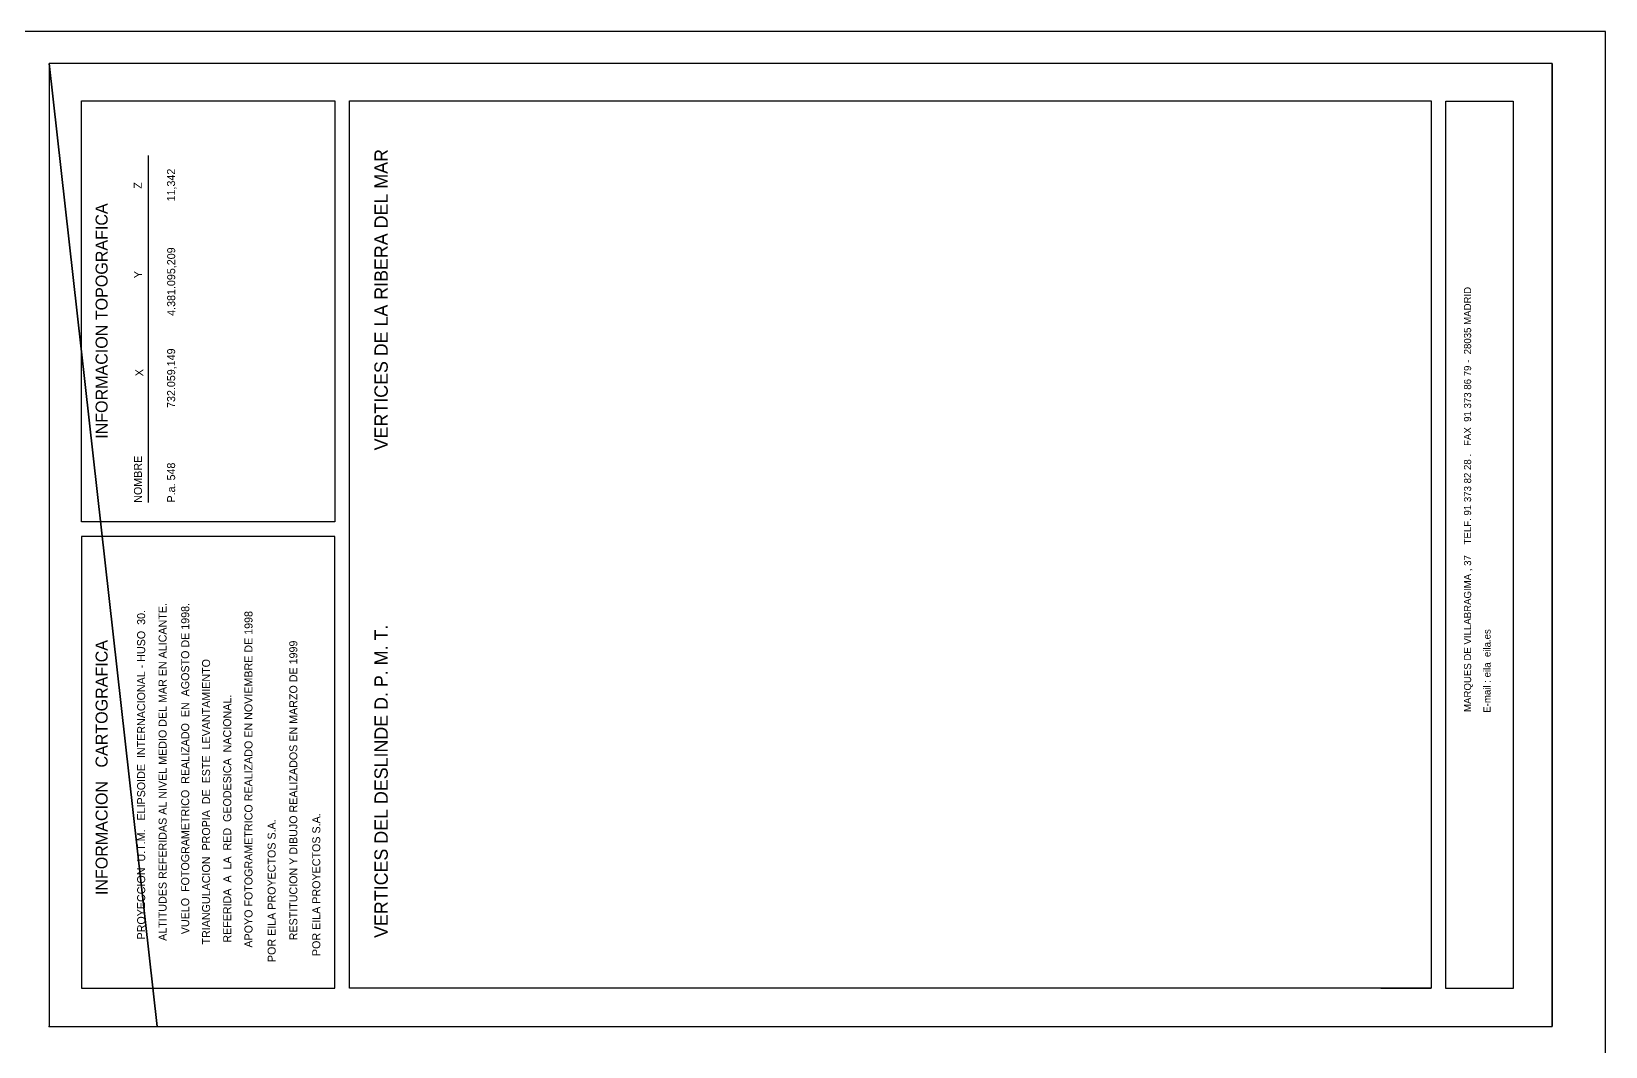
# Model space of a CAD drawing. Extents: x 731854 to 732444, y 4380981 to 4382008.
# Drawn here: x 732148.9 to 732444, y 4381817.3 to 4382007.5 of the extents above; entities that cross this region are included whole.
import ezdxf
from ezdxf.enums import TextEntityAlignment as Align

# ---------------------------------------------------------------- set-up
doc = ezdxf.new("R2010")
doc.units = 0
doc.layers.get('0').update_dxf_attribs({"linetype": 'CONTINUOUS'})

msp = doc.modelspace()

# ---------------------------------------------------------------- linework, layer by layer
at = {"color": 0, "linetype": 'CONTINUOUS'}
for p, q in [((732434, 4382001.5), (732434, 4381821)), ((732170.85, 4381919.22), (732170.85, 4381984.24)), ((732401.9, 4381828.19), (732411.32, 4381828.19)), ((732154.41, 4381821), (732162.5, 4381821))]:
    msp.add_line(p, q, dxfattribs=at)
for points in [[(732158.3, 4381915.62), (732158.3, 4381994.5), (732205.77, 4381994.5), (732205.77, 4381915.62)], [(732411.32, 4381828.19), (732208.53, 4381828.19), (732208.53, 4381994.5), (732411.32, 4381994.5)], [(732414.08, 4381828.12), (732414.08, 4381994.41), (732426.66, 4381994.41), (732426.66, 4381828.12)]]:
    msp.add_lwpolyline(points, close=True, dxfattribs=at)
msp.add_point((732152.26, 4381821), dxfattribs=at)

# ---------------------------------------------------------------- texts
for s, height, p in [('VERTICES DE LA RIBERA DEL MAR', 2.5, (732214.46, 4381957.23)), ('ALTITUDES REFERIDAS AL NIVEL MEDIO DEL MAR EN ALICANTE.', 1.5, (732173.5, 4381868.72)), ('VUELO  FOTOGRAMETRICO  REALIZADO  EN  AGOSTO DE 1998.', 1.5, (732177.74, 4381869.35)), (' PROYECCION  U.T.M.   ELIPSOIDE  INTERNACIONAL - HUSO  30.', 1.5, (732169.48, 4381867.92)), (' APOYO FOTOGRAMETRICO REALIZADO EN NOVIEMBRE DE 1998', 1.5, (732189.6, 4381867.06)), ('VERTICES DEL DESLINDE D. P. M. T.', 2.5, (732214.46, 4381866.97)), ('RESTITUCION Y DIBUJO REALIZADOS EN MARZO DE 1999', 1.5, (732198.01, 4381865.25)), ('TRIANGULACION  PROPIA  DE  ESTE  LEVANTAMIENTO', 1.5, (732181.65, 4381863.13)), ('REFERIDA  A  LA  RED  GEODESICA  NACIONAL.', 1.5, (732185.61, 4381859.96)), ('  POR EILA PROYECTOS S.A.', 1.5, (732193.94, 4381845.9)), ('POR EILA PROYECTOS S.A.', 1.5, (732202.31, 4381847.59))]:
    msp.add_text(s, height=height, rotation=90, dxfattribs=at).set_placement(p, align=Align.MIDDLE)
for s, height, p in [('11,342', 1.5, (732175.84, 4381975.65)), ('Z', 1.5, (732169.6, 4381978.03)), ('INFORMACION TOPOGRAFICA', 2.25, (732163.19, 4381931.16)), ('4.381.095,209', 1.5, (732175.86, 4381954.21)), ('Y', 1.5, (732169.66, 4381961.26)), ('MARQUES DE VILLABRAGIMA , 37    TELF. 91 373 82 28 .   FAX  91 373 86 79 -  28035 MADRID', 1.35, (732418.81, 4381879.96)), ('732.059,149', 1.5, (732175.85, 4381936.94)), ('X', 1.5, (732169.87, 4381942.88)), ('NOMBRE', 1.5, (732169.63, 4381919.17)), ('P.a. 548', 1.5, (732175.85, 4381919.22)), ('E-mail : eila  eila.es', 1.35, (732422.46, 4381879.82)), ('INFORMACION   CARTOGRAFICA', 2.25, (732163.19, 4381845.64))]:
    msp.add_text(s, height=height, rotation=90, dxfattribs=at).set_placement(p)

# ---------------------------------------------------------------- meshes
mesh = msp.add_polyface(dxfattribs=at)
corners = [(732162.5, 4380981), (731854.5, 4382007.5), (732444, 4380981), (732444, 4382007.5), (731854.5, 4380981)]
mesh.append_faces([[corners[k] for k in face] for face in [(0, 1, 4), (1, 0, 2, 3)]], dxfattribs={"vtx0": -1, "color": 0})
mesh = msp.add_polyface(dxfattribs=at)
corners = [(732172.5, 4381821), (732152.26, 4382001.5), (732434, 4382001.5), (732152.26, 4381821), (732434, 4381821)]
mesh.append_faces([[corners[k] for k in face] for face in [(0, 1, 3), (1, 0, 4, 2)]], dxfattribs={"vtx0": -1, "color": 0})
mesh = msp.add_polyface(dxfattribs=at)
corners = [(732205.77, 4381828.19), (732205.77, 4381912.86), (732158.3, 4381912.86), (732158.3, 4381828.19)]
mesh.append_faces([[corners[k] for k in face] for face in [(0, 1, 2, 3)]], dxfattribs={"color": 0})

doc.saveas('drawing.dxf')
